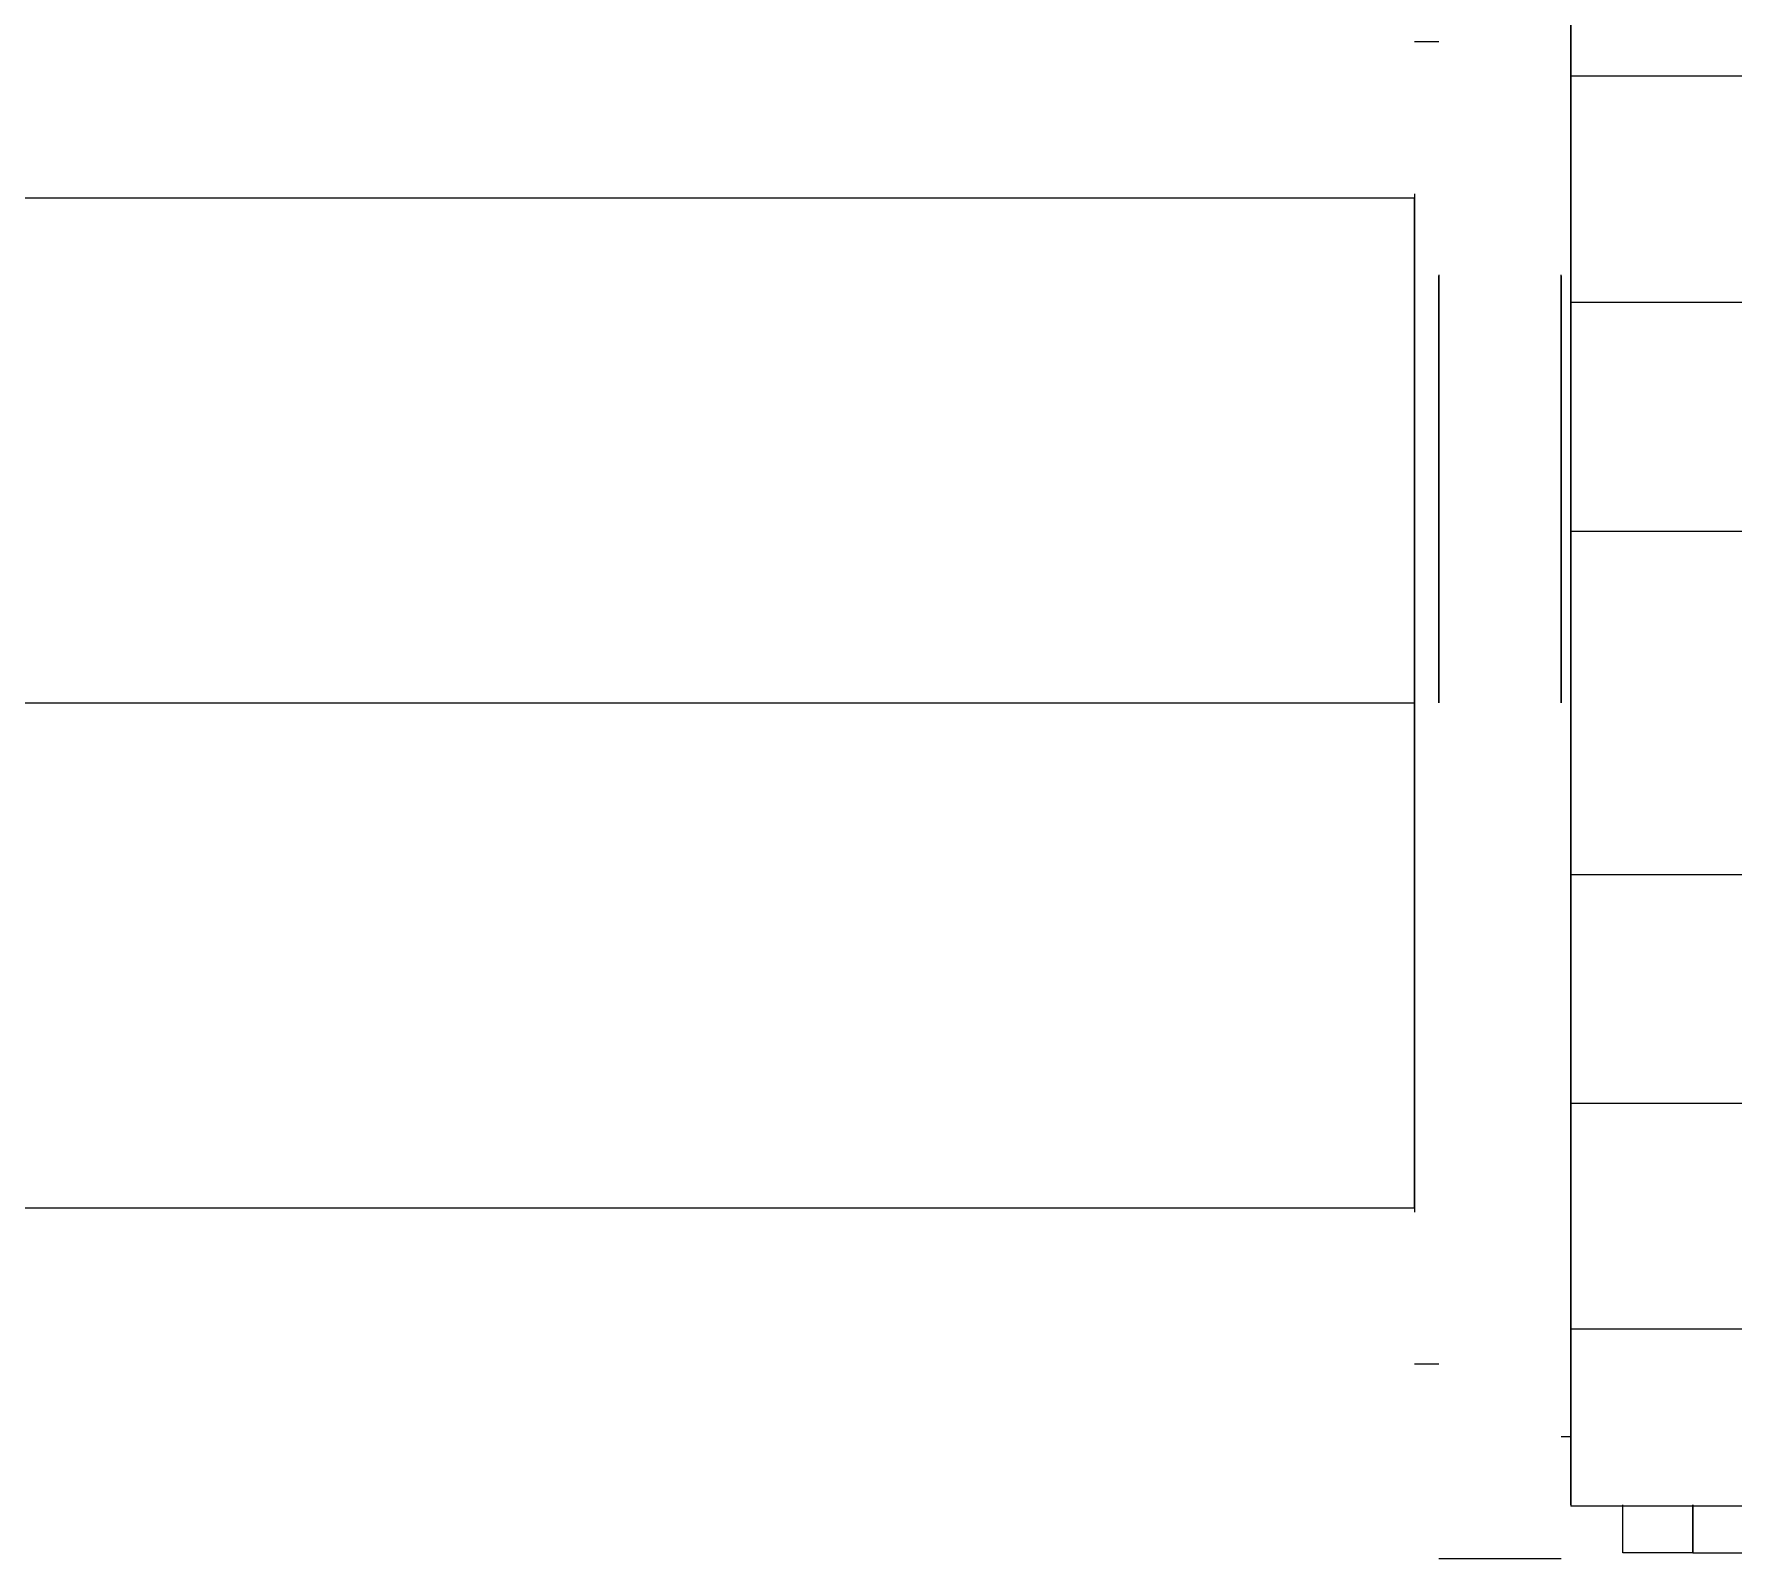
# Model space of a CAD drawing. Extents: x 0 to 160756, y 0 to 229247.
# Drawn here: x 46795.5 to 47073.3, y 70728.7 to 70978.1 of the extents above; entities that cross this region are included whole.
import ezdxf

# ---------------------------------------------------------------- set-up
doc = ezdxf.new("R2010")
doc.units = 0
doc.header["$LTSCALE"] = 10
doc.layers.add('XCM7P30CDA$0$M-PIPE--15', color=252, linetype='Continuous', lineweight=9)
doc.layers.add('XCM7P30CDA$0$U-CDA-PIPE', color=252, linetype='Continuous')

# ---------------------------------------------------------------- blocks, each defined once
blk = doc.blocks.new('XCM7P30CDA$0$閥門法蘭 - 標準-V280-閥組')
at = {"layer": 'XCM7P30CDA$0$M-PIPE--15'}
for p, q in [((166283.02, -5102.7), (166283.02, -5099.12)), ((166308.61, -5098.47), (166304.61, -5098.47)), ((166283.02, -5140.7), (166283.02, -5103.85)), ((166308.61, -5123.36), (166308.61, -5206.62)), ((166284.61, -5206.62), (166284.61, -5136.62)), ((166284.61, -5136.76), (166284.61, -5206.62)), ((166304.61, -5136.62), (166304.61, -5206.62)), ((166304.61, -5206.62), (166304.61, -5136.76)), ((166283.02, -5206.62), (166283.02, -5178.47)), ((166283.02, -5234.73), (166283.02, -5206.62)), ((166284.61, -5206.62), (166284.61, -5206.62)), ((166284.61, -5206.62), (166284.61, -5206.62)), ((166284.61, -5206.62), (166284.61, -5206.62)), ((166304.61, -5206.62), (166304.61, -5206.62)), ((166304.61, -5206.62), (166304.61, -5206.62)), ((166304.61, -5206.62), (166304.61, -5206.62)), ((166308.61, -5206.62), (166308.61, -5289.89)), ((166283.02, -5309.24), (166283.02, -5272.58)), ((166283.02, -5313.89), (166283.02, -5310.55)), ((166304.61, -5314.77), (166308.61, -5314.77)), ((166283.02, -5326.62), (166284.61, -5326.62)), ((166284.61, -5346.62), (166304.61, -5346.62))]:
    blk.add_line(p, q, dxfattribs=at)
blk = doc.blocks.new('XCM7P30CDA$0$Butterfly-Valve-150A-手輪 - 150A-1311922-閥組')
at = {"layer": 'XCM7P30CDA$0$M-PIPE--15'}
for p, q in [((166283.02, -5076.43), (166283.02, -5104.07)), ((166283.02, -5104.26), (166283.02, -5076.76)), ((166283.02, -5089.69), (166283.02, -5099.92)), ((166283.02, -5099.92), (166283.02, -5089.9)), ((166283.02, -5094.27), (166283.02, -5103.93)), ((166283.02, -5103.93), (166283.02, -5094.27)), ((166283.02, -5094.27), (166283.02, -5103.93)), ((166283.02, -5103.93), (166283.02, -5094.27)), ((166283.02, -5104.07), (166227.02, -5104.07)), ((166283.02, -5104.07), (166283.02, -5143.92)), ((166283.02, -5143.81), (166283.02, -5104.26)), ((166283.02, -5141.09), (166227.02, -5141.09)), ((166283.02, -5141.11), (166283.02, -5143.81)), ((166283.02, -5166.65), (166283.02, -5141.46)), ((166283.02, -5143.92), (166283.02, -5178.53)), ((166283.02, -5160.09), (166283.02, -5150.43)), ((166283.02, -5150.43), (166283.02, -5160.09)), ((166283.02, -5160.09), (166283.02, -5150.43)), ((166283.02, -5150.43), (166283.02, -5160.09)), ((166283.02, -5160.09), (166283.02, -5166.96)), ((166283.02, -5166.96), (166283.02, -5160.09)), ((166283.02, -5160.09), (166283.02, -5166.96)), ((166283.02, -5166.96), (166283.02, -5160.09)), ((166283.02, -5178.58), (166283.02, -5166.96)), ((166283.02, -5167.16), (166283.02, -5169.75)), ((166283.02, -5169.75), (166283.02, -5167.16)), ((166283.02, -5167.16), (166283.02, -5169.75)), ((166283.02, -5169.75), (166283.02, -5167.16)), ((166283.02, -5178.53), (166227.02, -5178.53)), ((166283.02, -5178.53), (166283.02, -5234.67)), ((166283.02, -5196.62), (166283.02, -5178.58)), ((166283.02, -5234.72), (166283.02, -5197.1)), ((166283.02, -5206.62), (166283.02, -5206.62)), ((166283.02, -5206.62), (166283.02, -5206.62)), ((166283.02, -5234.67), (166227.02, -5234.67)), ((166283.02, -5234.67), (166283.02, -5269.44)), ((166283.02, -5271.83), (166283.02, -5234.72)), ((166283.02, -5253.16), (166283.02, -5243.5)), ((166283.02, -5243.5), (166283.02, -5253.16)), ((166283.02, -5253.16), (166283.02, -5243.5)), ((166283.02, -5243.5), (166283.02, -5253.16)), ((166283.02, -5253.16), (166283.02, -5262.82)), ((166283.02, -5262.82), (166283.02, -5253.16)), ((166283.02, -5253.16), (166283.02, -5262.82)), ((166283.02, -5262.82), (166283.02, -5253.16)), ((166283.02, -5309.18), (166283.02, -5269.33)), ((166283.02, -5269.33), (166283.02, -5272.13)), ((166283.02, -5269.44), (166283.02, -5308.99)), ((166227.02, -5272.16), (166283.02, -5272.16)), ((166283.02, -5308.99), (166227.02, -5308.99)), ((166283.02, -5308.99), (166283.02, -5323.56)), ((166283.02, -5317.78), (166283.02, -5309.18)), ((166283.02, -5318.98), (166283.02, -5309.32)), ((166283.02, -5309.32), (166283.02, -5318.98)), ((166283.02, -5318.98), (166283.02, -5309.32)), ((166283.02, -5309.32), (166283.02, -5318.98)), ((166283.02, -5317.72), (166283.02, -5313.33)), ((166283.02, -5313.33), (166283.02, -5317.76)), ((166283.02, -5317.86), (166283.02, -5323.35)), ((166283.02, -5323.56), (166283.02, -5318)), ((166283.02, -5337.79), (166283.02, -5318.05)), ((166283.02, -5318.98), (166283.02, -5328.64)), ((166283.02, -5328.64), (166283.02, -5318.98)), ((166283.02, -5318.98), (166283.02, -5328.64)), ((166283.02, -5328.64), (166283.02, -5318.98)), ((166283.02, -5323.35), (166283.02, -5337.98)), ((166227.02, -5337.98), (166283.02, -5337.98)), ((166263.1, -5345.62), (166263.1, -5337.76)), ((166263.1, -5337.76), (166263.1, -5345.62)), ((166274.52, -5345.62), (166274.52, -5337.76)), ((166274.52, -5337.98), (166283.02, -5337.98)), ((166263.1, -5345.62), (166246.94, -5345.62)), ((166263.1, -5345.62), (166274.52, -5345.62))]:
    blk.add_line(p, q, dxfattribs=at)
blk = doc.blocks.new('XCM7P30CDA')
at = {"layer": 'XCM7P30CDA$0$U-CDA-PIPE'}
for p, q in [((46759.24, 70951.33), (47021.26, 70951.33)), ((47021.26, 70868.73), (47021.26, 70951.33)), ((47021.26, 70951.33), (47021.26, 70868.73)), ((46759.24, 70868.73), (47021.26, 70868.73)), ((46759.24, 70868.73), (47021.26, 70868.73)), ((47021.26, 70868.73), (47021.26, 70786.13)), ((47021.26, 70786.13), (47021.26, 70868.73)), ((47021.26, 70786.13), (46759.24, 70786.13))]:
    blk.add_line(p, q, dxfattribs=at)
at = {"layer": 'XCM7P30CDA$0$U-CDA-PIPE', "xscale": -1}
for name in ['XCM7P30CDA$0$Butterfly-Valve-150A-手輪 - 150A-1311922-閥組', 'XCM7P30CDA$0$閥門法蘭 - 標準-V280-閥組']:
    blk.add_blockref(name, (213329.87, 76075.36), dxfattribs=at)

msp = doc.modelspace()

# ---------------------------------------------------------------- block references
msp.add_blockref('XCM7P30CDA', (0, 0))

doc.saveas('drawing.dxf')
